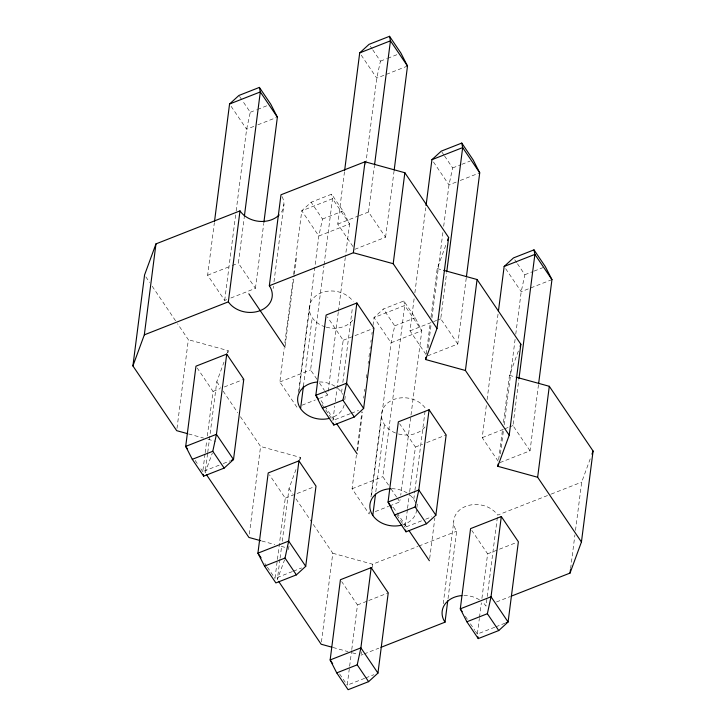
<?xml version="1.0" encoding="UTF-8"?>
<svg xmlns="http://www.w3.org/2000/svg" width="726" height="726" viewBox="0 0 726 726"><rect width="100%" height="100%" fill="white"/><g stroke="black" fill="none" stroke-linecap="round" stroke-linejoin="round"><path stroke-width="0.54" stroke-dasharray="3.63 2.72" d="M176.99 428.422L188.352 339.704L177.571 323.751M226.739 299.62L224.688 300.428L207.627 275.199L214.37 222.619M219.161 465.175L202.763 471.61L205.05 453.786M205.186 452.67L206.756 440.419M207.327 435.963L213.036 391.396L197.245 368.037M224.688 300.428L236.014 212.037M236.159 210.912L246.622 129.237L250.279 112.276L242.693 101.068M207.582 453.614L205.14 472.708L212.355 453.024M207.727 452.489L216.793 381.74L224.007 362.056M230.841 298.014L255.434 288.349L238.373 263.13L244.254 217.256M227.9 352.909L228.191 350.658L188.352 339.704M255.434 288.349L263.747 223.454M273.139 288.494L273.43 286.253M274.001 281.761L283.93 204.269M249.354 534.082L260.58 446.481L240.27 416.461M296.916 407.204L279.855 381.985L284.156 348.416M284.873 342.817L293.041 279.047M293.613 274.564L301.78 210.794L311.127 202.236L331.619 194.187L342.999 211.003L349.587 223.944L345.431 256.387M285.091 346.066L294.157 275.308M294.302 274.192L296.607 256.224M298.486 392.403L309.276 308.169M292.406 571.553L274.982 578.395L277.268 560.563M277.414 559.456L285.264 498.172L269.464 474.813M299.067 390.425L318.841 236.014L322.498 219.052L311.127 202.236M279.946 559.274L277.359 579.484L284.583 559.8M280.091 558.149L281.679 545.798M282.251 541.306L289.012 488.516L296.616 467.798M303.441 386.168L312.216 317.661M316.917 379.253L310.592 369.906L323.923 265.852M324.068 264.736L332.526 198.715L331.619 194.187M289.048 546.161L287.623 551.515M300.128 459.685L300.41 457.444L260.58 446.481M352.936 246.513L337.772 224.089L344.514 171.499M319.458 398.347L327.653 395.135L338.262 312.334M338.407 311.218L345.286 257.512M350.322 413.657L332.907 420.499L334.759 406.015M335.33 401.56L343.18 340.276L327.381 316.926M365.732 164.276L376.767 78.127L380.424 61.166L372.837 49.958M341.556 392.53L342.273 386.913M342.853 382.42L352.491 307.18M354.832 249.317L385.579 237.239L368.518 212.019L374.389 166.145M344.786 399.772L345.222 396.396M321.436 641.984L332.798 553.257L312.489 523.237M369.425 511.748L369.135 513.981L352.074 488.761L356.375 455.193M356.947 450.719L361.965 411.56M363.69 398.129L363.971 395.897M364.543 391.414L364.833 389.181M366.267 377.992L366.694 374.634M368.127 363.445L368.418 361.203M368.99 356.729L369.416 353.371M369.997 348.897L370.278 346.665M370.85 342.182L371.14 339.95M371.857 334.35L372.139 332.118M373.001 325.402L374.008 317.571L383.346 309.022L403.847 300.972L415.218 317.788L421.806 330.72L400.743 495.196M357.609 450.601L362.501 412.413M385.579 237.239L394.036 171.227M370.995 496.938L381.504 414.954M364.624 678.329L347.209 685.172L349.487 667.348M349.633 666.232L351.629 650.632M351.774 649.516L357.482 604.949L341.683 581.599M371.576 494.96L391.069 342.79L394.726 325.838L383.346 309.022M375.814 491.82L384.444 424.438M388.501 485.095L382.82 476.683L404.745 305.501L403.847 300.972M361.131 654.062L361.412 651.812M372.202 567.587L372.638 564.22L417.804 546.478M466.255 278.004L457.797 344.015L427.06 356.094L409.999 330.865L414.301 297.306M414.873 292.823L425.763 207.79M389.635 505.931L399.881 501.911L400.162 499.67M426.307 353.916L430.337 322.462M431.053 316.854L437.243 268.556L446.363 243.7M421.525 520.841L405.126 527.285L407.413 509.452M407.549 508.336L409.555 492.745M409.691 491.629L415.408 447.062L399.609 423.703M428.059 348.262L431.217 323.642M431.934 318.052L442.969 231.893M443.686 226.303L448.986 184.903L452.643 167.942L444.43 155.8M413.784 499.307L414.791 491.448M414.927 490.322L425.146 410.589M457.797 344.015L440.736 318.796L446.617 272.922M416.86 507.674L417.586 502.056M429.683 558.503L434.865 518.074M443.223 603.714L453.723 521.731M448.033 598.596L456.663 531.214A23.513 18.549 7.3 0 1 465.783 506.349A23.513 18.549 7.3 0 1 497.655 515.115L550.172 494.497M538.474 384.78L530.025 450.801L499.279 462.87L482.218 437.651L486.375 405.199M487.092 399.609L498.127 313.45M498.671 459.567L502.701 428.122M503.417 422.505L509.461 375.342L518.963 349.442M494.769 627.219L477.345 634.061L479.351 618.461M479.487 617.345L481.347 602.861M481.919 598.405L487.627 553.838L471.827 530.479M500.423 453.922L503.581 429.302M504.153 424.828L515.188 338.679M515.759 334.196L521.214 291.68L524.862 274.718L517.284 263.511M497.364 517.366L486.003 606.083A23.513 18.549 7.3 0 0 482.363 602.008M530.025 450.801L512.964 425.572L518.836 379.698M570.609 568.594L574.919 534.899M575.5 530.407L581.68 482.118L590.81 457.253M227.429 352.736L228.191 350.658M299.275 460.547L300.41 457.444M250.279 112.276L256.423 109.862M257.449 109.463L267.703 105.433M380.424 61.166L386.568 58.752M387.593 58.343L397.839 54.323M253.791 126.415L246.622 129.237L229.561 104.009M257.893 124.808L276.343 117.567M407.504 66.048L376.767 78.127L359.706 52.898M322.498 219.052L342.999 211.003M452.643 167.942L460.838 164.72M461.863 164.321L470.067 161.099M207.627 275.199L231.204 265.943M232.229 265.544L238.373 263.13M337.772 224.089L358.272 216.039M359.297 215.64L368.518 212.019M456.164 182.09L448.986 184.903L433.186 161.553M460.257 180.475L479.732 172.833M213.036 391.396L220.214 388.573M224.307 386.967L243.782 379.317M343.18 340.276L373.926 328.206M394.726 325.838L415.218 317.788M524.862 274.718L533.065 271.506M534.091 271.097L544.337 267.077M279.855 381.985L310.592 369.906M409.999 330.865L436.644 320.402M437.669 320.003L440.736 318.796M551.951 279.61L521.214 291.68L505.414 268.33M302.034 405.19L315.356 399.962M223.254 463.569L230.432 460.747M351.348 413.257L358.526 410.444M285.264 498.172L313.95 486.901M415.408 447.062L422.577 444.239M426.679 442.633L446.145 434.983M352.074 488.761L382.82 476.683M482.218 437.651L503.735 429.193M504.761 428.794L508.862 427.187M509.888 426.779L512.964 425.572M375.288 511.567L388.61 506.34M293.431 571.153L301.626 567.932M425.627 519.235L431.77 516.821M418.848 546.07L456.663 531.214M551.225 494.079L581.68 482.118M357.482 604.949L367.728 600.928M368.754 600.52L388.228 592.879M487.627 553.838L516.322 542.567M360.985 655.188L363.082 654.362M364.134 653.944L378.836 648.173M496.502 601.963L510.16 596.6M365.65 677.93L373.854 674.708M495.794 626.819L505.015 623.198M437.243 268.556L442.624 270.045M509.461 375.342L515.923 377.121M188.542 433.93L203.616 438.077M207.926 439.257L215.459 441.335M332.798 553.257L372.638 564.22M261.841 541.006L274.764 544.554M281.225 546.333L285.527 547.522M332.989 647.483L348.063 651.63M352.373 652.819L357.755 654.298M370.314 46.219L372.211 49.023M441.898 152.061L443.795 154.865M514.752 259.772L516.649 262.576M239.535 96.395L242.067 100.134M319.44 382.983L324.495 390.461M325.13 391.396L327.653 395.135M391.033 488.834L396.723 497.237M397.349 498.172L399.881 501.911M321.064 400.58L324.223 405.244M324.858 406.179L335.612 422.078M393.283 507.356L396.441 512.03M397.077 512.964L407.83 528.864M322.162 404.618L332.907 420.499M396.913 515.133L405.126 527.285M465.348 616.31L467.871 620.049M470.403 623.788L474.822 630.322M475.457 631.257L477.345 634.061M145.835 276.842L149.647 282.468M152.179 286.225L176.935 322.816M216.793 381.74L220.595 387.375M223.136 391.123L237.729 412.704M289.012 488.516L292.823 494.152M295.99 498.844L311.862 522.293M195.176 460.402L198.343 465.076M200.866 468.815L202.763 471.61M264.872 563.449L266.769 566.253M267.404 567.178L274.982 578.395M339.623 673.964L347.209 685.172M416.67 509.761A23.513 18.549 7.3 0 1 402.83 524.807M391.641 488.716A23.513 18.549 7.3 0 1 407.05 492.954M410.136 495.232A23.513 18.549 7.3 0 1 415.699 502.982M463.869 595.492A23.513 18.549 7.3 0 1 480.884 600.819M425.037 426.924A23.513 18.549 7.3 0 1 398.492 433.976M395.597 433.014A23.513 18.549 7.3 0 1 387.584 403.057A23.513 18.549 7.3 0 1 425.436 408.339M282.06 196.583A23.513 18.549 7.3 0 1 280.59 213.371M352.809 320.148A23.513 18.549 7.3 0 1 326.264 327.19M325.293 326.909A23.513 18.549 7.3 0 1 314.685 296.861A23.513 18.549 7.3 0 1 353.208 301.562M344.151 404.908A23.513 18.549 7.3 0 1 332.435 417.396M319.422 381.94A23.513 18.549 7.3 0 1 334.822 386.168M337.917 388.446A23.513 18.549 7.3 0 1 342.636 394.327M332.526 198.715L301.78 210.794L318.841 236.014L349.587 223.944L332.526 198.715M404.745 305.501L374.008 317.571L391.069 342.79L421.806 330.72L404.745 305.501"/><path stroke-width="1.09" d="M187.471 433.631L176.699 430.672L132.912 365.931L144.565 274.963L155.972 243.882L239.997 210.885A23.513 18.549 7.3 0 0 279.22 214.914M132.912 365.931L144.32 334.849L155.972 243.882M214.515 221.494L229.561 104.009L238.908 95.46L259.4 87.41L270.771 104.226L277.368 117.158L263.892 222.338M144.32 334.849L228.345 301.844L239.997 210.885M226.721 354.097L216.448 434.32L212.791 451.282L224.162 468.088L233.509 459.54L243.782 379.317L226.721 354.097L195.975 366.167L185.702 446.39L192.29 459.322L203.67 476.138L224.162 468.088M244.39 216.139L260.307 91.939L259.4 87.41M228.345 301.844A23.513 18.549 7.3 0 0 260.217 310.61A23.513 18.549 7.3 0 0 269.337 285.745L280.989 194.786L365.015 161.78L404.854 172.743L448.641 237.484L436.988 328.442L425.59 359.524L465.42 370.487L509.207 435.228L497.809 466.31L537.648 477.263L581.435 542.004L570.028 573.086L511.213 596.182M300.564 408.629L303.441 386.168M298.94 460.874L288.667 541.097L285.009 558.058L296.38 574.874L305.728 566.316L316.001 486.093L298.94 460.874L268.203 472.944L257.921 553.167L264.518 566.108L275.889 582.924L296.38 574.874M344.65 170.383L359.706 52.898L369.044 44.35L389.544 36.3L400.915 53.116L407.504 66.048L394.173 170.111M269.337 285.745L353.362 252.748L365.015 161.78M356.865 302.987L346.583 383.21L342.926 400.162L354.306 416.978L363.644 408.429L373.926 328.206L356.865 302.987L326.119 315.057L315.846 395.28L322.435 408.212L333.806 425.028L354.306 416.978M374.534 165.02L390.443 40.828L389.544 36.3M436.988 328.442L393.202 263.71L404.854 172.743M372.792 515.406L375.524 494.07M371.167 567.65L360.886 647.873L357.228 664.835L368.608 681.65L377.947 673.102L388.228 592.879L371.167 567.65L340.421 579.729L330.149 659.952L336.737 672.884L348.108 689.7L368.608 681.65M426.053 205.558L431.925 159.684L441.272 151.126L461.763 143.076L473.134 159.892L479.732 172.833L466.401 276.887M425.59 359.524L425.872 357.283M429.084 409.763L418.811 489.986L415.154 506.948L426.525 523.764L435.872 515.206L446.145 434.983L429.084 409.763L398.347 421.833L388.065 502.056L394.654 514.997L406.034 531.813L426.525 523.764M446.762 271.805L462.671 147.605L461.763 143.076M465.42 370.487L477.073 279.519L443.704 270.335M380.941 647.347L445.011 622.182L447.742 600.847M498.417 311.218L504.153 266.46L513.491 257.911L533.991 249.862L545.362 266.678L551.951 279.61L538.619 383.664M497.809 466.31L498.1 464.059M509.207 435.228L520.86 344.26L477.073 279.519M501.312 516.54L491.03 596.763L487.373 613.724L498.753 630.54L508.091 621.991L518.373 541.768L501.312 516.54L470.566 528.619L460.293 608.842L466.882 621.774L478.252 638.59L498.753 630.54M518.981 378.582L534.89 254.39L533.991 249.862M537.648 477.263L549.301 386.296L517.003 377.411M570.028 573.086L570.464 569.719M581.435 542.004L593.088 451.037L549.301 386.296M447.497 240.587L448.641 237.484M520.106 346.329L520.86 344.26M591.944 454.149L593.088 451.037M229.561 104.009L260.307 91.939L277.368 117.158M359.706 52.898L390.443 40.828L407.504 66.048M431.925 159.684L462.671 147.605L479.732 172.833M504.153 266.46L534.89 254.39L551.951 279.61M192.29 459.322L212.791 451.282M322.435 408.212L342.926 400.162M231.458 460.348L233.509 459.54L216.448 434.32L185.702 446.39L187.598 449.194M264.518 566.108L285.009 558.058M394.654 514.997L415.154 506.948M336.737 672.884L357.228 664.835M466.882 621.774L487.373 613.724M506.04 622.79L508.091 621.991L491.03 596.763L460.293 608.842L462.181 611.637M353.362 252.748L393.202 263.71M260.77 540.707L248.927 537.449L206.402 474.586M331.909 647.193L321.146 644.225L278.63 581.363M363.644 408.429L346.583 383.21L315.846 395.28L318.369 399.019M435.872 515.206L418.811 489.986L388.065 502.056L391.858 507.665M248.836 293.794L284.955 347.191M336.873 423.957L357.174 453.968M409.101 530.733L429.393 560.744M305.728 566.316L288.667 541.097L257.921 553.167L261.079 557.84M377.947 673.102L360.886 647.873L330.149 659.952L332.671 663.682M477.889 636.775L478.252 638.59M405.671 529.998L406.034 531.813M333.443 423.222L333.806 425.028M203.307 474.332L203.67 476.138M401.886 525.08A23.513 18.549 7.3 0 1 370.541 510.777A23.513 18.549 7.3 0 1 390.624 488.743M445.011 622.182A23.513 18.549 7.3 0 1 461.827 595.583M329.668 418.303A23.513 18.549 7.3 0 1 298.45 404.4A23.513 18.549 7.3 0 1 317.38 382.021"/></g></svg>
